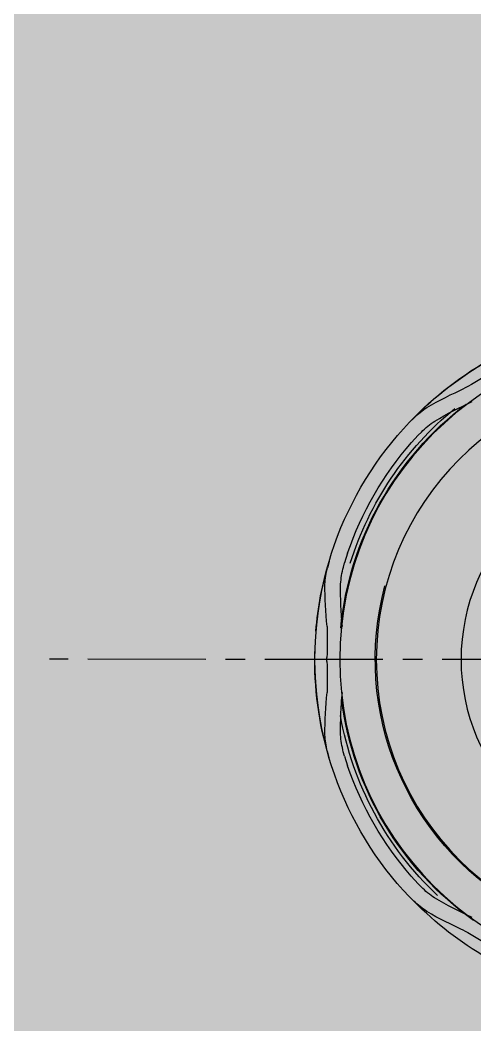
# Model space of a CAD drawing. Header units: millimetres. Extents: x 307301 to 459443, y -2888111 to -2805601.
# Drawn here: x 452122.16 to 452136.6, y -2880591.52 to -2880559.64 of the extents above; entities that cross this region are included whole.
import ezdxf

# ---------------------------------------------------------------- set-up
doc = ezdxf.new("R2010")
doc.units = ezdxf.units.MM
doc.header["$LTSCALE"] = 10
doc.header["$MEASUREMENT"] = 0
doc.linetypes.add('CENTER2', pattern=[1.125, 0.75, -0.125, 0.125, -0.125])
for name, color, linetype in [('$DDT_AUDIT_GENERATED_(131)', 7, 'Continuous'), ('$DDT_AUDIT_GENERATED_(15E)', 7, 'Continuous'), ('$DDT_AUDIT_GENERATED_(224)', 7, 'Continuous'), ('$DDT_AUDIT_GENERATED_(77)', 7, 'Continuous'), ('$DDT_AUDIT_GENERATED_(7E)', 7, 'Continuous'), ('BMA  furniture', 6, 'Continuous'), ('Default', 7, 'Continuous'), ('Furniture - Plan', 3, 'Continuous')]:
    doc.layers.add(name, color=color, linetype=linetype)

# ---------------------------------------------------------------- blocks, each defined once
blk = doc.blocks.new('TUFTUFTU')
at = {"layer": 'Furniture - Plan', "ltscale": 0.01}
h = blk.add_hatch(color=250, dxfattribs=at)
h.dxf.hatch_style = 1
h.set_gradient(color1=(51, 51, 51), color2=(105, 105, 105), one_color=1, tint=0.41, name='INVCYLINDER')
edge = h.paths.add_edge_path()
edge.add_arc((1413476.938, -245799), 296.526, 0, 360)
at = {"layer": '$DDT_AUDIT_GENERATED_(131)', "color": 6, "linetype": 'Continuous'}
for start, end in [(287.33868, 320.81922), (223.24787, 260.06388)]:
    blk.add_arc((1413476.938, -245799), 20.547, start, end, dxfattribs=at)
at = {"layer": '$DDT_AUDIT_GENERATED_(15E)', "color": 3, "linetype": 'Continuous'}
for radius in [295.946, 295.558]:
    blk.add_circle((1413476.938, -245799), radius, dxfattribs=at)
at = {"layer": '$DDT_AUDIT_GENERATED_(224)', "color": 3, "linetype": 'Continuous'}
for radius in [300, 296.526, 296.132]:
    blk.add_circle((1413476.938, -245799), radius, dxfattribs=at)
at = {"layer": '$DDT_AUDIT_GENERATED_(77)', "color": 6, "linetype": 'Continuous'}
for radius in [20.285, 17.962, 12.581]:
    blk.add_circle((1413476.938, -245799), radius, dxfattribs=at)
for radius, start, end in [(18.03, 345.02605, 285.02605), (20.323, 215.4615, 262.82018), (20.323, 275.60501, 322.89735)]:
    blk.add_arc((1413476.938, -245799), radius, start, end, dxfattribs=at)
at = {"layer": '$DDT_AUDIT_GENERATED_(7E)', "color": 6, "linetype": 'Continuous'}
for p, q in [((1413462.509, -245814.114), (1413462.706, -245814.31)), ((1413463.183, -245814.741), (1413462.706, -245814.31)), ((1413491.185, -245814.297), (1413490.708, -245814.728)), ((1413491.185, -245814.297), (1413491.381, -245814.101)), ((1413461.894, -245814.876), (1413461.605, -245814.579)), ((1413461.894, -245814.876), (1413462.3, -245815.251)), ((1413491.591, -245815.238), (1413491.997, -245814.862)), ((1413492.286, -245814.565), (1413491.997, -245814.862)), ((1413470.814, -245818.987), (1413470.202, -245818.789)), ((1413483.693, -245818.783), (1413483.081, -245818.981)), ((1413470.814, -245818.987), (1413471.082, -245819.058)), ((1413482.813, -245819.053), (1413483.081, -245818.981)), ((1413470.203, -245819.809), (1413470.731, -245819.972)), ((1413471.132, -245820.074), (1413470.731, -245819.972)), ((1413483.165, -245819.967), (1413482.764, -245820.069)), ((1413483.165, -245819.967), (1413483.693, -245819.803))]:
    blk.add_line(p, q, dxfattribs=at)
for radius in [62.905, 61.937]:
    blk.add_circle((1413476.938, -245799), radius, dxfattribs=at)
for centre, radius, start, end in [((1413476.939, -245799), 21.86, 194.59731, 225.4548), ((1413476.938, -245799), 21.86, 314.59731, 345.4548), ((1413421.936, -245832.23), 43.166, 28.89535, 31.50651), ((1413476.938, -245799), 21.872, 313.51231, 331.32948), ((1413530.492, -245831.321), 41.456, 148.49175, 151.2106), ((1413483.898, -245800.229), 25.646, 204.55032, 210.54449), ((1413469.979, -245800.235), 25.647, 329.50768, 335.50172), ((1413483.193, -245800.862), 25.71, 204.12549, 210.10678), ((1413470.686, -245800.868), 25.71, 329.94531, 335.92663), ((1413466.008, -245810.4), 6.071, 213.59832, 223.50886), ((1413467.014, -245809.705), 6.303, 214.35616, 224.3815), ((1413486.876, -245809.699), 6.299, 315.66739, 325.69916), ((1413487.876, -245810.387), 6.075, 316.54655, 326.45049), ((1413476.938, -245799), 20.904, 228.85142, 251.20068), ((1413476.938, -245799), 20.904, 288.85142, 311.20068), ((1413476.938, -245799), 21.872, 227.98929, 252.06281), ((1413476.938, -245799), 21.872, 287.98929, 312.06281), ((1413472.642, -245812.955), 6.299, 255.66739, 265.69916), ((1413472.39, -245793.591), 25.647, 269.50768, 275.50172), ((1413481.482, -245793.587), 25.646, 264.55032, 270.54449), ((1413481.247, -245812.947), 6.303, 274.35616, 284.3815), ((1413476.938, -245799), 21.872, 253.51231, 271.32948), ((1413476.938, -245799), 21.86, 254.59731, 285.4548), ((1413472.546, -245814.166), 6.075, 256.54655, 266.45049), ((1413472.194, -245794.519), 25.71, 269.94531, 275.92663), ((1413475.725, -245861.539), 41.456, 88.49175, 91.2106), ((1413476.938, -245798.226), 21.872, 269.68025, 270.37186), ((1413478.215, -245863.248), 43.166, 88.89535, 91.50651), ((1413476.938, -245799), 21.872, 274.72853, 286.5398), ((1413481.679, -245794.515), 25.71, 264.12549, 270.10678), ((1413481.345, -245814.166), 6.071, 273.59832, 283.50886)]:
    blk.add_arc(centre, radius, start, end, dxfattribs=at)
at = {"layer": 'Default', "color": 6, "linetype": 'CENTER2'}
blk.add_line((1413476.921, -245760.289), (1413476.956, -245837.711), dxfattribs=at)
blk = doc.blocks.new('SDTYTYT')
at = {"layer": 'Furniture - Plan', "color": 3, "xscale": 0.5000000000000486, "yscale": 0.5000000000000486, "zscale": 0.5000000000000486, "rotation": 180}
blk.add_blockref('TUFTUFTU', (925445.399, -2867082.713), dxfattribs=at)

msp = doc.modelspace()

# ---------------------------------------------------------------- block references
at = {"layer": 'BMA  furniture', "xscale": -1, "rotation": 90}
msp.add_blockref('SDTYTYT', (-2292040.765, -2661873), dxfattribs=at)

doc.saveas('drawing.dxf')
